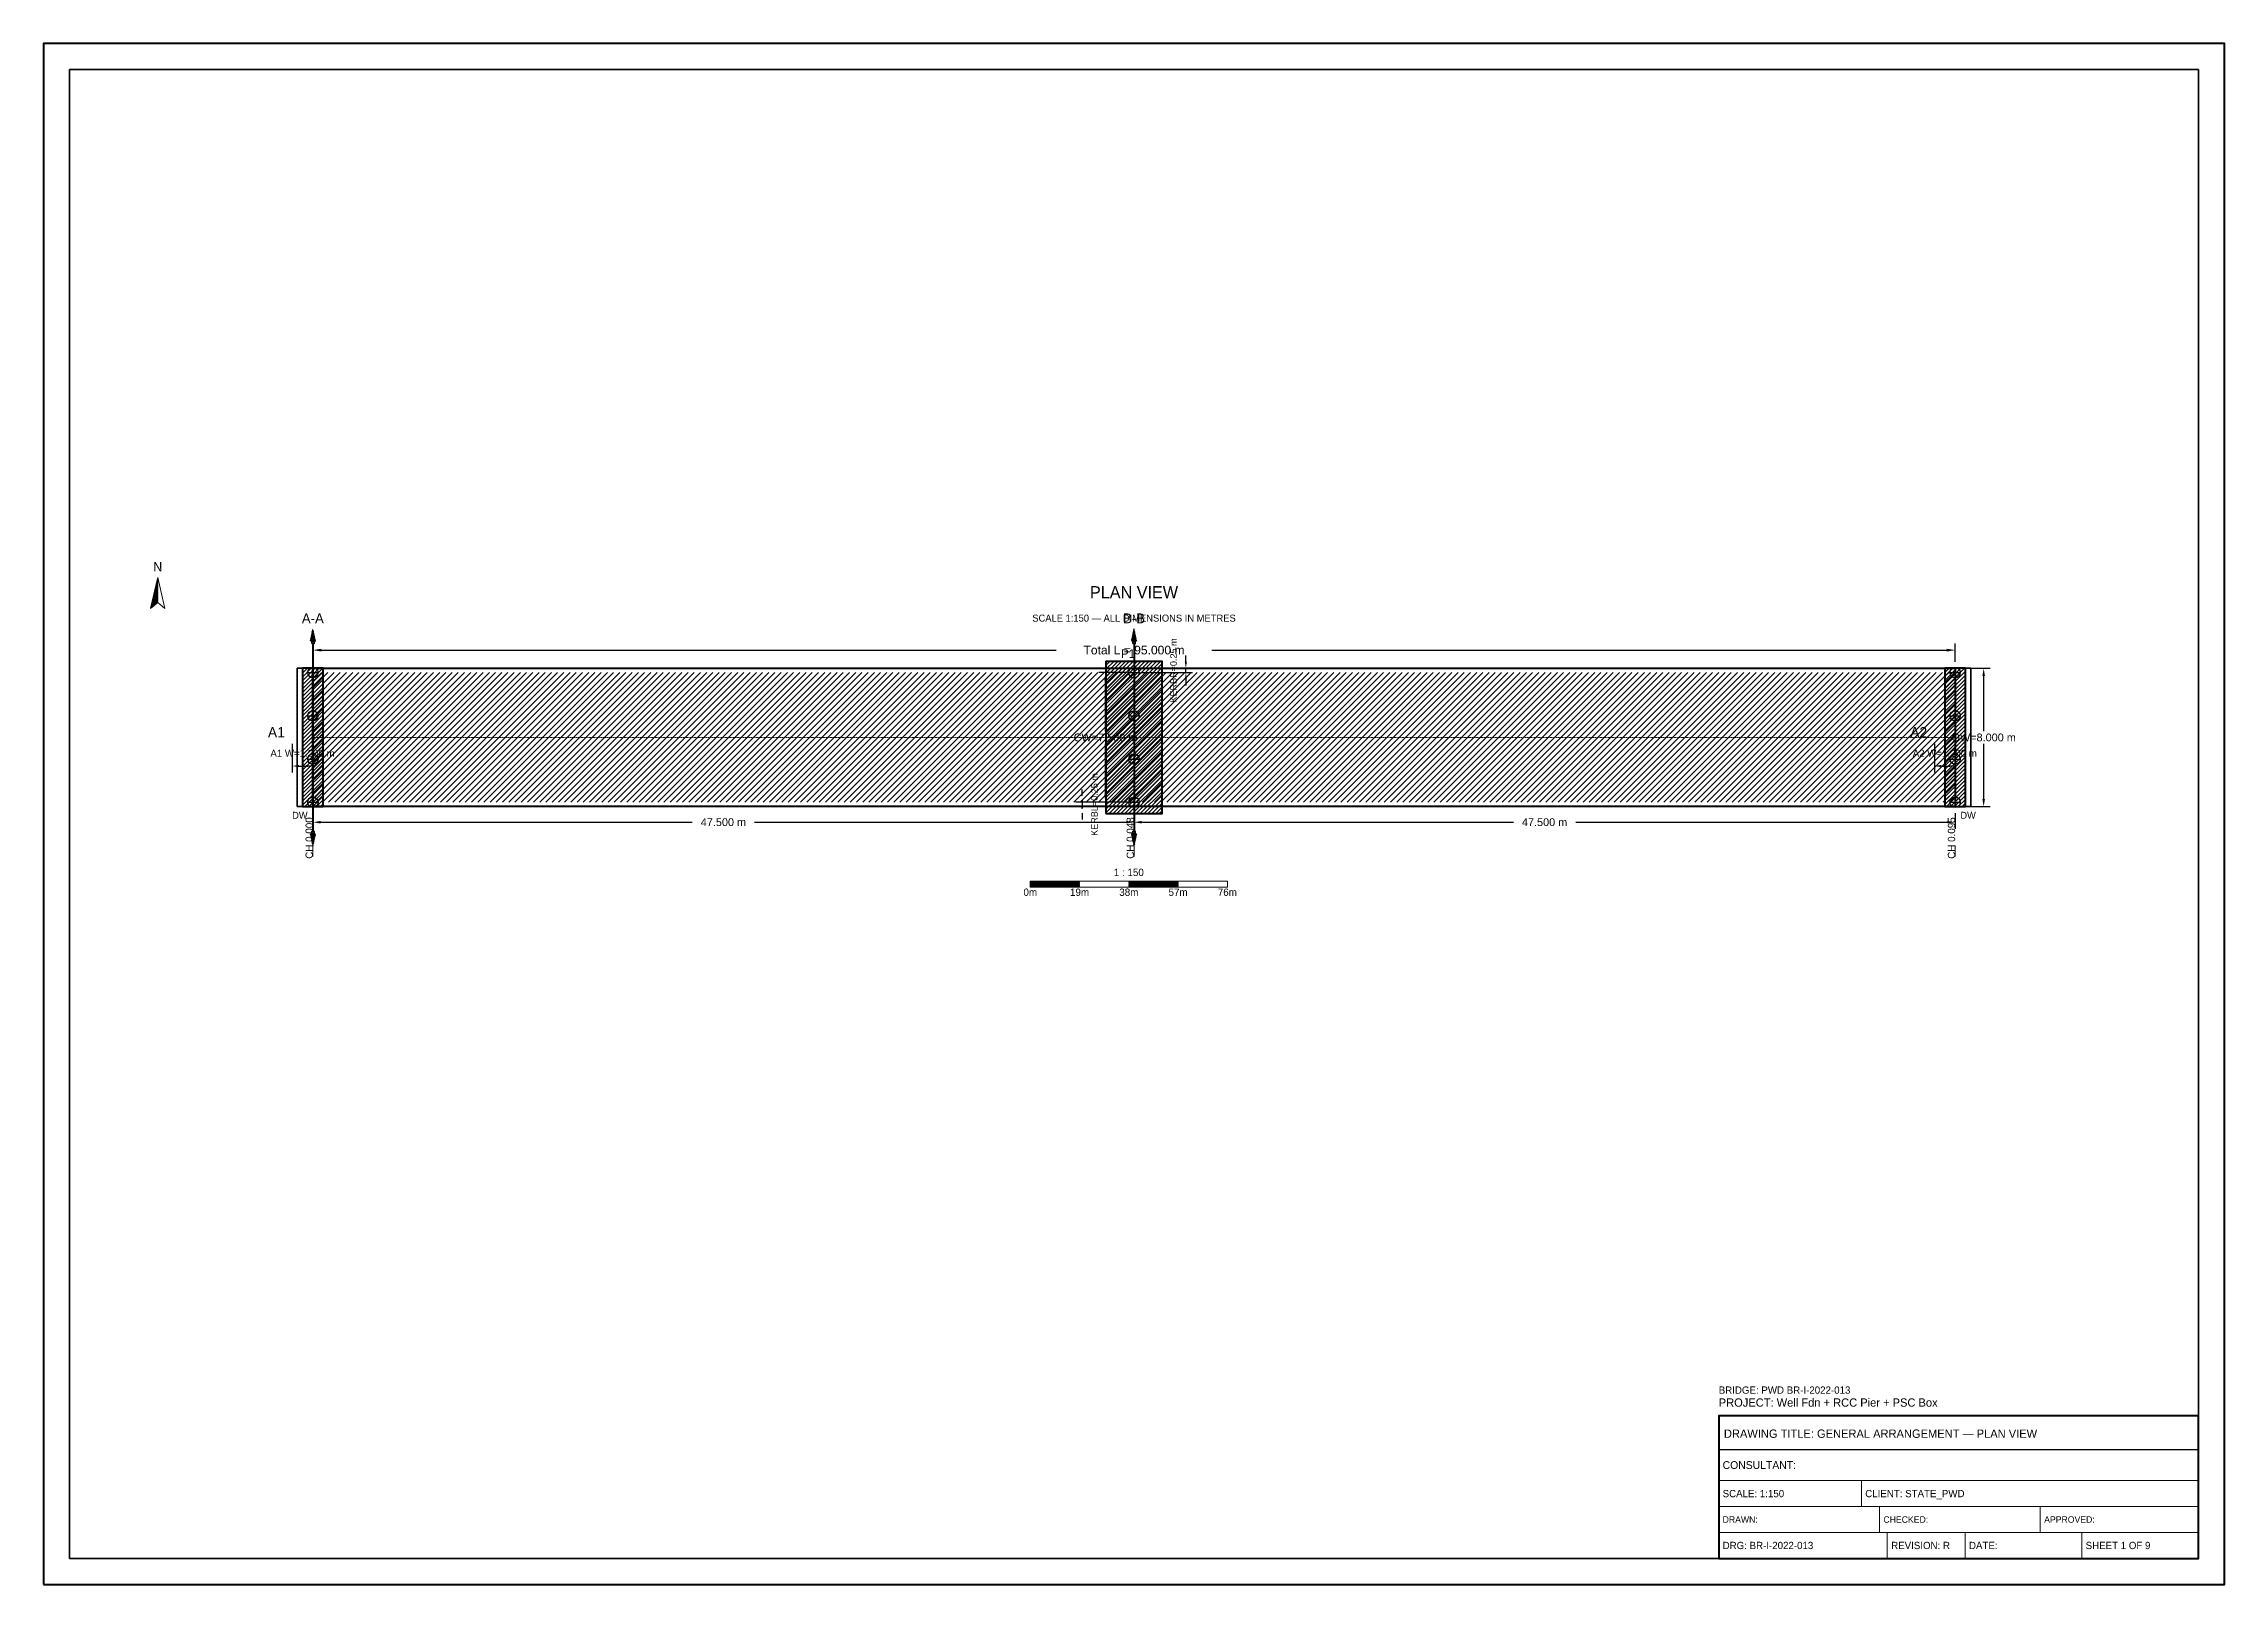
# Model space of a CAD drawing. Header units: metres. Extents: x 0 to 841, y 0 to 594.
import ezdxf
from ezdxf.enums import TextEntityAlignment as Align

# ---------------------------------------------------------------- set-up
doc = ezdxf.new("R2010")
doc.units = ezdxf.units.M
doc.linetypes.add('CENTER', pattern=[1.5, 0.75, -0.25, 0.25, -0.25])
doc.linetypes.add('DASHED', pattern=[0.5, 0.375, -0.125])
for name, color, linetype, lineweight in [('BORDER-INNER', 7, 'Continuous', 35), ('BORDER-OUTER', 7, 'Continuous', 70), ('CIVIL-CHAINAGE', 7, 'Continuous', 18), ('DIM-CHAINAGE', 3, 'Continuous', 18), ('DIM-LINEAR', 3, 'Continuous', 18), ('STRUC-CENTRE', 6, 'CENTER', 18), ('STRUC-HATCHING', 8, 'Continuous', 18), ('STRUC-OUTLINE', 1, 'Continuous', 50), ('STRUC-SECTION', 2, 'Continuous', 35), ('SUB-ABUT', 3, 'Continuous', 35), ('SUB-BEARING', 5, 'Continuous', 25), ('SUB-DIRT-WALL', 3, 'Continuous', 35), ('SUB-PIER', 2, 'Continuous', 35), ('SUPER-DECK', 2, 'Continuous', 50), ('SYM-NORTHARROW', 7, 'Continuous', 18), ('SYM-SCALE', 7, 'Continuous', 13), ('TEXT-GENERAL', 7, 'Continuous', 18), ('TEXT-HEADER', 7, 'Continuous', 25), ('TEXT-SPEC', 7, 'Continuous', 13), ('TEXT-TITLE', 7, 'Continuous', 25), ('TITLEBLK-BOX', 7, 'Continuous', 50), ('TITLEBLK-TEXT', 7, 'Continuous', 18)]:
    doc.layers.add(name, color=color, linetype=linetype, lineweight=lineweight)
doc.styles.add('BRIDGE_STD', font='Arial.ttf')
doc.dimstyles.new('pmb100', dxfattribs={"dimtxt": 2.5, "dimasz": 0.9375, "dimexe": 2.5, "dimexo": 2.5, "dimtad": 0, "dimtih": 1, "dimdec": 0, "dimtxsty": 'BRIDGE_STD', "dimcen": 2.5, "dimazin": 3, "dimtfac": 1, "dimtmove": 0, "dimatfit": 3})

msp = doc.modelspace()

# ---------------------------------------------------------------- hatches: boundary and pattern name
at = {"layer": 'STRUC-HATCHING'}
h = msp.add_hatch(dxfattribs=at)
h.set_pattern_fill('ANSI31', scale=0.533333)
h.paths.add_polyline_path([(103.83, 301.5), (737.17, 301.5), (737.17, 351.5), (103.83, 351.5)])
at = {"layer": 'STRUC-SECTION'}
h = msp.add_hatch(dxfattribs=at)
h.set_pattern_fill('SOLID')
h.paths.add_polyline_path([(102.78, 363.62), (104.88, 363.62), (103.83, 368.42)])
h = msp.add_hatch(dxfattribs=at)
h.set_pattern_fill('SOLID')
h.paths.add_polyline_path([(419.45, 363.62), (421.55, 363.62), (420.5, 368.42)])
h = msp.add_hatch(dxfattribs=at)
h.set_pattern_fill('SOLID')
h.paths.add_polyline_path([(102.78, 289.38), (104.88, 289.38), (103.83, 284.58)])
h = msp.add_hatch(dxfattribs=at)
h.set_pattern_fill('SOLID')
h.paths.add_polyline_path([(419.45, 289.38), (421.55, 289.38), (420.5, 284.58)])
at = {"layer": 'SUB-ABUT'}
h = msp.add_hatch(dxfattribs=at)
h.set_pattern_fill('ANSI31', scale=0.333333)
h.paths.add_polyline_path([(99.83, 299.83), (107.83, 299.83), (107.83, 353.17), (99.83, 353.17)])
h = msp.add_hatch(dxfattribs=at)
h.set_pattern_fill('ANSI31', scale=0.333333)
h.paths.add_polyline_path([(733.17, 299.83), (741.17, 299.83), (741.17, 353.17), (733.17, 353.17)])
at = {"layer": 'SUB-PIER'}
h = msp.add_hatch(dxfattribs=at)
h.set_pattern_fill('ANSI31', scale=0.333333)
h.paths.add_polyline_path([(409.67, 297.17), (431.33, 297.17), (431.33, 355.83), (409.67, 355.83)])
at = {"layer": 'SYM-NORTHARROW'}
h = msp.add_hatch(dxfattribs=at)
h.set_pattern_fill('SOLID')
h.paths.add_polyline_path([(44, 388.17), (41.2, 376.17), (44, 378.57)])
at = {"layer": 'SYM-SCALE'}
h = msp.add_hatch(dxfattribs=at)
h.set_pattern_fill('SOLID')
h.paths.add_polyline_path([(380.5, 268.83), (399.5, 268.83), (399.5, 271.1), (380.5, 271.1)])
h = msp.add_hatch(dxfattribs=at)
h.set_pattern_fill('SOLID')
h.paths.add_polyline_path([(418.5, 268.83), (437.5, 268.83), (437.5, 271.1), (418.5, 271.1)])

# ---------------------------------------------------------------- linework, layer by layer
at = {"layer": 'BORDER-INNER'}
msp.add_lwpolyline([(10, 10), (831, 10), (831, 584), (10, 584), (10, 10)], dxfattribs=at)
at = {"layer": 'BORDER-OUTER'}
msp.add_lwpolyline([(0, 0), (841, 0), (841, 594), (0, 594), (0, 0)], dxfattribs=at)
at = {"layer": 'CIVIL-CHAINAGE'}
for p, q in [((103.83, 284.83), (103.83, 280.58)), ((420.5, 284.83), (420.5, 280.58)), ((737.17, 284.83), (737.17, 280.58))]:
    msp.add_line(p, q, dxfattribs=at)
at = {"layer": 'STRUC-CENTRE'}
msp.add_line((103.83, 326.5), (737.17, 326.5), dxfattribs=at)
at = {"layer": 'STRUC-OUTLINE', "lineweight": 50}
msp.add_lwpolyline([(103.83, 299.83), (103.83, 353.17), (737.17, 353.17), (737.17, 299.83), (103.83, 299.83)], dxfattribs=at)
at = {"layer": 'STRUC-SECTION', "color": 1, "linetype": 'DASHED', "lineweight": 50}
for p, q in [((103.83, 363.17), (103.83, 289.83)), ((420.5, 363.17), (420.5, 289.83))]:
    msp.add_line(p, q, dxfattribs=at)
at = {"layer": 'STRUC-SECTION', "color": 1}
for points in [[(103.38, 362.72), (104.28, 362.72), (104.28, 363.62), (103.38, 363.62), (103.38, 362.72)], [(420.05, 362.72), (420.95, 362.72), (420.95, 363.62), (420.05, 363.62), (420.05, 362.72)], [(103.38, 289.38), (104.28, 289.38), (104.28, 290.28), (103.38, 290.28), (103.38, 289.38)], [(420.05, 289.38), (420.95, 289.38), (420.95, 290.28), (420.05, 290.28), (420.05, 289.38)]]:
    msp.add_lwpolyline(points, dxfattribs=at)
at = {"layer": 'SUB-ABUT', "lineweight": 40}
for points in [[(99.83, 299.83), (107.83, 299.83), (107.83, 353.17), (99.83, 353.17), (99.83, 299.83)], [(733.17, 299.83), (741.17, 299.83), (741.17, 353.17), (733.17, 353.17), (733.17, 299.83)]]:
    msp.add_lwpolyline(points, dxfattribs=at)
at = {"layer": 'SUB-BEARING'}
for p, q in [((103.83, 349.5), (103.83, 353.5)), ((420.5, 349.5), (420.5, 353.5)), ((737.17, 349.5), (737.17, 353.5)), ((101.83, 351.5), (105.83, 351.5)), ((418.5, 351.5), (422.5, 351.5)), ((735.17, 351.5), (739.17, 351.5)), ((103.83, 332.83), (103.83, 336.83)), ((420.5, 332.83), (420.5, 336.83)), ((737.17, 332.83), (737.17, 336.83)), ((101.83, 334.83), (105.83, 334.83)), ((418.5, 334.83), (422.5, 334.83)), ((735.17, 334.83), (739.17, 334.83)), ((103.83, 316.17), (103.83, 320.17)), ((420.5, 316.17), (420.5, 320.17)), ((737.17, 316.17), (737.17, 320.17)), ((101.83, 318.17), (105.83, 318.17)), ((418.5, 318.17), (422.5, 318.17)), ((735.17, 318.17), (739.17, 318.17)), ((103.83, 299.5), (103.83, 303.5)), ((420.5, 299.5), (420.5, 303.5)), ((737.17, 299.5), (737.17, 303.5)), ((101.83, 301.5), (105.83, 301.5)), ((418.5, 301.5), (422.5, 301.5)), ((735.17, 301.5), (739.17, 301.5))]:
    msp.add_line(p, q, dxfattribs=at)
for centre in [(103.83, 351.5), (420.5, 351.5), (737.17, 351.5), (103.83, 334.83), (420.5, 334.83), (737.17, 334.83), (103.83, 318.17), (420.5, 318.17), (737.17, 318.17), (103.83, 301.5), (420.5, 301.5), (737.17, 301.5)]:
    msp.add_circle(centre, 2, dxfattribs=at)
at = {"layer": 'SUB-DIRT-WALL', "lineweight": 35}
for points in [[(97.83, 299.83), (99.83, 299.83), (99.83, 353.17), (97.83, 353.17), (97.83, 299.83)], [(741.17, 299.83), (743.17, 299.83), (743.17, 353.17), (741.17, 353.17), (741.17, 299.83)]]:
    msp.add_lwpolyline(points, dxfattribs=at)
at = {"layer": 'SUB-PIER', "lineweight": 40}
msp.add_lwpolyline([(409.67, 297.17), (431.33, 297.17), (431.33, 355.83), (409.67, 355.83), (409.67, 297.17)], dxfattribs=at)
at = {"layer": 'SUPER-DECK', "lineweight": 30}
msp.add_lwpolyline([(103.83, 299.83), (103.83, 353.17), (737.17, 353.17), (737.17, 299.83), (103.83, 299.83)], dxfattribs=at)
at = {"layer": 'SYM-NORTHARROW'}
msp.add_lwpolyline([(44, 388.17), (41.2, 376.17), (44, 378.57), (46.8, 376.17), (44, 388.17)], dxfattribs=at)
at = {"layer": 'SYM-SCALE'}
msp.add_lwpolyline([(380.5, 268.83), (456.5, 268.83), (456.5, 271.1), (380.5, 271.1), (380.5, 268.83)], dxfattribs=at)
at = {"layer": 'TITLEBLK-BOX', "lineweight": 50}
msp.add_lwpolyline([(646, 10), (831, 10), (831, 65), (646, 65), (646, 10)], dxfattribs=at)
at = {"layer": 'TITLEBLK-BOX', "lineweight": 30}
msp.add_lwpolyline([(646, 52), (831, 52), (831, 65), (646, 65), (646, 52)], dxfattribs=at)
at = {"layer": 'TITLEBLK-BOX', "lineweight": 18}
for points in [[(646, 40), (831, 40), (831, 52), (646, 52), (646, 40)], [(646, 30), (701, 30), (701, 40), (646, 40), (646, 30)], [(701, 30), (831, 30), (831, 40), (701, 40), (701, 30)], [(646, 20), (708, 20), (708, 30), (646, 30), (646, 20)], [(708, 20), (770, 20), (770, 30), (708, 30), (708, 20)], [(770, 20), (831, 20), (831, 30), (770, 30), (770, 20)], [(646, 10), (711, 10), (711, 20), (646, 20), (646, 10)], [(711, 10), (741, 10), (741, 20), (711, 20), (711, 10)], [(741, 10), (786, 10), (786, 20), (741, 20), (741, 10)], [(786, 10), (831, 10), (831, 20), (786, 20), (786, 10)]]:
    msp.add_lwpolyline(points, dxfattribs=at)

# ---------------------------------------------------------------- texts
at = {"layer": 'DIM-CHAINAGE'}
for s, p in [('CH 0.000', (103.83, 279.73)), ('CH 0.048', (420.5, 279.73)), ('CH 0.095', (737.17, 279.73))]:
    msp.add_text(s, height=2.833, rotation=90, dxfattribs=at).set_placement(p)
at = {"layer": 'SYM-NORTHARROW'}
msp.add_text('N', height=3.6, dxfattribs=at).set_placement((44, 390.57), align=Align.CENTER)
at = {"layer": 'TEXT-GENERAL'}
for s, height, p in [('P1', 3.333, (415.5, 357.17)), ('A1', 4, (86.5, 326.5)), ('A2', 4, (719.83, 326.5))]:
    msp.add_text(s, height=height, dxfattribs=at).set_placement(p)
for s, p in [('1 : 150', (418.5, 273.08)), ('0m', (380.5, 265.43)), ('19m', (399.5, 265.43)), ('38m', (418.5, 265.43)), ('57m', (437.5, 265.43)), ('76m', (456.5, 265.43))]:
    msp.add_text(s, height=2.833, dxfattribs=at).set_placement(p, align=Align.CENTER)
at = {"layer": 'TEXT-HEADER'}
msp.add_text('PLAN VIEW', height=4.667, dxfattribs=at).set_placement((420.5, 380.17), align=Align.CENTER)
at = {"layer": 'TEXT-HEADER', "color": 1}
for s, p in [('A-A', (103.83, 370.52)), ('B-B', (420.5, 370.52))]:
    msp.add_text(s, height=3.8, dxfattribs=at).set_placement(p, align=Align.CENTER)
at = {"layer": 'TEXT-SPEC', "color": 8}
msp.add_text('SCALE 1:150 — ALL DIMENSIONS IN METRES', height=2.7, dxfattribs=at).set_placement((420.5, 371.17), align=Align.CENTER)
at = {"layer": 'TEXT-SPEC'}
for p in [(98.83, 295.17), (742.17, 295.17)]:
    msp.add_text('DW', height=2.667, dxfattribs=at).set_placement(p, align=Align.CENTER)
at = {"layer": 'TEXT-TITLE'}
for s, p in [('PROJECT: Well Fdn + RCC Pier + PSC Box', (646, 68.5)), ('DRAWING TITLE: GENERAL ARRANGEMENT — PLAN VIEW', (648, 56.5))]:
    msp.add_text(s, height=3.2, dxfattribs=at).set_placement(p)
at = {"layer": 'TITLEBLK-TEXT'}
for s, height, p in [('BRIDGE: PWD BR-I-2022-013', 2.8, (646, 73.5)), ('CONSULTANT: ', 3, (647.5, 44.5)), ('SCALE: 1:150', 2.8, (647.5, 33.6)), ('CLIENT: STATE_PWD', 2.8, (702.5, 33.6)), ('DRAWN: ', 2.5, (647.5, 23.75)), ('CHECKED: ', 2.5, (709.5, 23.75)), ('APPROVED: ', 2.5, (771.5, 23.75)), ('DRG: BR-I-2022-013', 2.8, (647.5, 13.6)), ('REVISION: R', 2.8, (712.5, 13.6)), ('DATE: ', 2.8, (742.5, 13.6)), ('SHEET 1 OF 9', 2.8, (787.5, 13.6))]:
    msp.add_text(s, height=height, dxfattribs=at).set_placement(p)

# ---------------------------------------------------------------- dimensions: what is measured, and where the dimension line sits
at = {"layer": 'DIM-LINEAR'}
for base, p1, p2, text, override in [((103.83, 360.17), (103.83, 353.17), (737.17, 353.17), 'Total L = 95.000 m', {"dimtxt": 3.333333, "dimasz": 3.333333, "dimgap": 1.333333, "dimclrt": 3}), ((95.83, 315.5), (95.83, 326.5), (103.83, 326.5), 'A1 W=1.200 m', {"dimtxt": 2.666667, "dimasz": 2.666667, "dimgap": 1.066667, "dimclrt": 3}), ((729.17, 315.5), (729.17, 326.5), (737.17, 326.5), 'A2 W=1.200 m', {"dimtxt": 2.666667, "dimasz": 2.666667, "dimgap": 1.066667, "dimclrt": 3}), ((103.83, 293.83), (103.83, 299.83), (420.5, 299.83), '47.500 m', {"dimtxt": 3, "dimasz": 3, "dimgap": 1.2, "dimclrt": 3}), ((420.5, 293.83), (420.5, 299.83), (737.17, 299.83), '47.500 m', {"dimtxt": 3, "dimasz": 3, "dimgap": 1.2, "dimclrt": 3})]:
    msp.add_linear_dim(base=base, p1=p1, p2=p2, text=text, dimstyle='pmb100', override=override, dxfattribs=at).render()
for base, p1, p2, text, override in [((440.5, 351.5), (420.5, 351.5), (420.5, 353.17), 'KERBR=0.25 m', {"dimtxt": 2.5, "dimasz": 2.5, "dimgap": 1, "dimclrt": 3}), ((409.5, 301.5), (420.5, 301.5), (420.5, 351.5), 'CW=7.500 m', {"dimtxt": 3, "dimasz": 3, "dimgap": 1.2, "dimclrt": 3}), ((748.17, 299.83), (737.17, 299.83), (737.17, 353.17), 'OW=8.000 m', {"dimtxt": 3, "dimasz": 3, "dimgap": 1.2, "dimclrt": 3}), ((400.5, 301.5), (420.5, 301.5), (420.5, 299.83), 'KERBL=0.25 m', {"dimtxt": 2.5, "dimasz": 2.5, "dimgap": 1, "dimclrt": 3})]:
    msp.add_linear_dim(base=base, p1=p1, p2=p2, angle=90, text=text, dimstyle='pmb100', override=override, dxfattribs=at).render()

doc.saveas('drawing.dxf')
